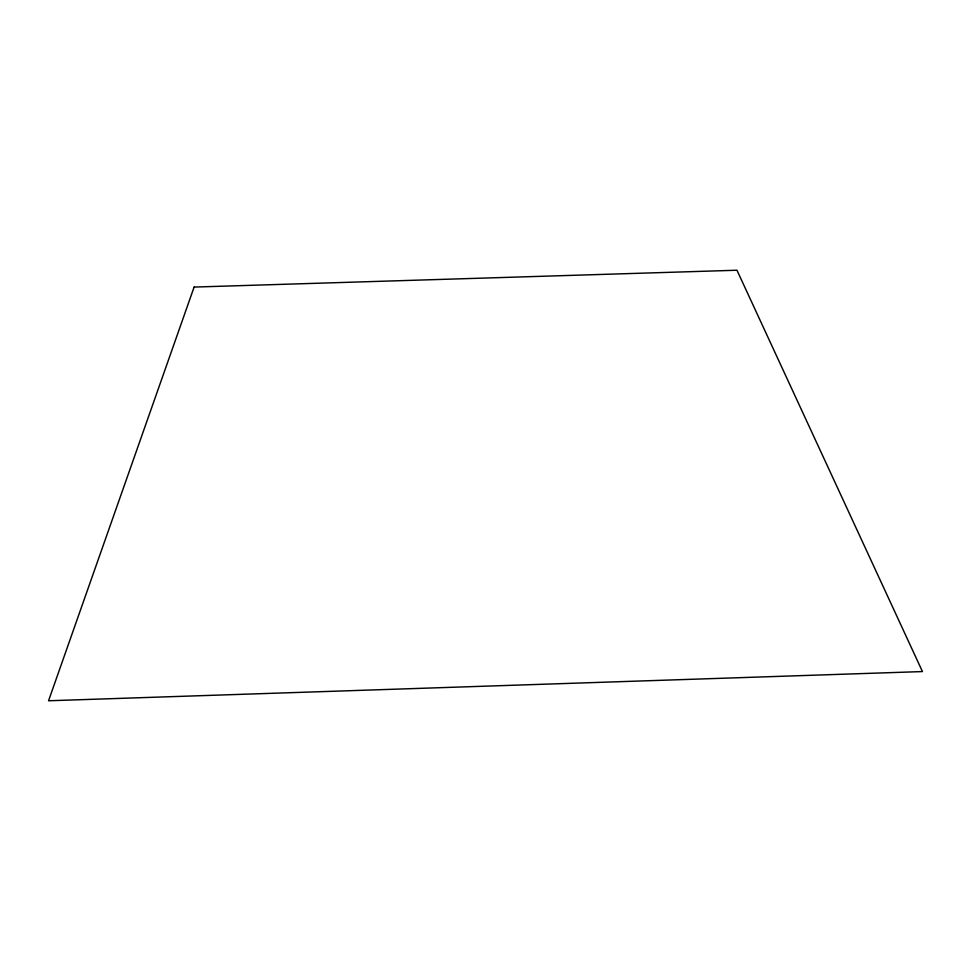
<?xml version="1.0" encoding="UTF-8"?>
<svg xmlns="http://www.w3.org/2000/svg" width="971" height="971" viewBox="0 0 971 971"><rect width="100%" height="100%" fill="white"/><g stroke="black" fill="none" stroke-linecap="round" stroke-linejoin="round"><path stroke-width="1.46" d="M194.115 287.076L48.55 700.771L922.45 671.568L736.965 270.229L194.115 287.076"/></g></svg>
